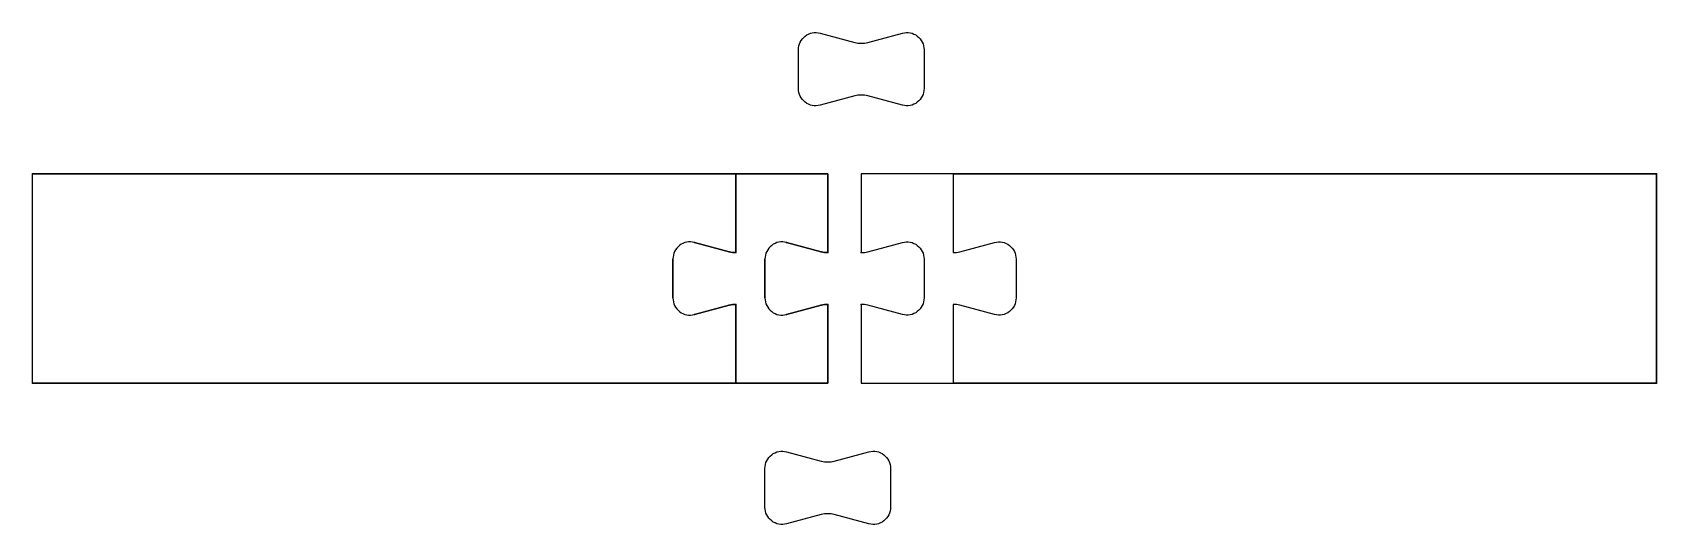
# Model space of a CAD drawing. Extents: x -4490 to -4102, y -34 to 84.
import ezdxf

# ---------------------------------------------------------------- set-up
doc = ezdxf.new("R2010")
doc.units = 0
doc.layers.add('1', color=7, linetype='CONTINUOUS')

# ---------------------------------------------------------------- blocks, each defined once
blk = doc.blocks.new('*M0')
at = {"layer": '1', "color": 7, "linetype": 'CONTINUOUS'}
for p, q in [((-4331.83884, 33.61707), (-4323.55291, 31.39686)), ((-4331.83884, 33.61707), (-4323.55291, 31.39686)), ((-4337, 20.34322), (-4337, 29.65678)), ((-4337, 20.34322), (-4337, 29.65678)), ((-4323.55291, 18.60314), (-4331.83884, 16.38293)), ((-4323.55291, 18.60314), (-4331.83884, 16.38293))]:
    blk.add_line(p, q, dxfattribs=at)
for centre, radius, start, end in [((-4332.9, 29.656776), 4.1, 74.99998056, 180), ((-4332.9, 29.656776), 4.1, 74.99998056, 180), ((-4322, 37.192419), 6, 255, 270), ((-4322, 37.192419), 6, 255, 270), ((-4332.9, 20.343224), 4.1, 180, 285.00001944), ((-4332.9, 20.343224), 4.1, 180, 285.00001944), ((-4322, 12.807581), 6, 90, 105), ((-4322, 12.807581), 6, 90, 105)]:
    blk.add_arc(centre, radius, start, end, dxfattribs=at)
for p in [(-4331.83884, 33.61707), (-4323.55291, 31.39686), (-4322, 31.19242), (-4337, 29.65678), (-4337, 20.34322), (-4331.83884, 16.38293), (-4323.55291, 18.60314), (-4322, 18.80758)]:
    blk.add_point(p, dxfattribs=at)

msp = doc.modelspace()

# ---------------------------------------------------------------- linework, layer by layer
at = {"layer": '1', "color": 7, "linetype": 'CONTINUOUS'}
for p, q in [((-4322, 50), (-4490, 50)), ((-4490, 0), (-4490, 50)), ((-4490, 0), (-4490, 50)), ((-4490, 50), (-4300, 50)), ((-4300, 50), (-4322, 50)), ((-4322, 31.19242), (-4322, 50)), ((-4300, 31.19242), (-4300, 50)), ((-4270, 50), (-4292, 50)), ((-4102, 50), (-4292, 50)), ((-4270, 50), (-4102, 50)), ((-4102, 0), (-4102, 50)), ((-4102, 50), (-4102, 0)), ((-4309.83884, 33.61707), (-4301.55291, 31.39686)), ((-4315, 20.34322), (-4315, 29.65678)), ((-4322, 0), (-4322, 18.80758)), ((-4301.55291, 18.60314), (-4309.83884, 16.38293)), ((-4300, 0), (-4300, 18.80758)), ((-4322, 0), (-4490, 0)), ((-4490, 0), (-4300, 0)), ((-4300, 0), (-4322, 0)), ((-4292, 0), (-4270, 0)), ((-4292, 0), (-4102, 0)), ((-4102, 0), (-4270, 0))]:
    msp.add_line(p, q, dxfattribs=at)
for points in [[(-4307, 79.656776, -0.493146), (-4301.838841, 83.617071), (-4301.83884, 83.61707), (-4293.55291, 81.39686), (-4293.552914, 81.396864, 0.131652), (-4290.447086, 81.396864), (-4290.44709, 81.39686), (-4282.16116, 83.61707), (-4282.161159, 83.617071, -0.493146), (-4277, 79.656776), (-4277, 79.65678), (-4277, 70.34322), (-4277, 70.343224, -0.493146), (-4282.161159, 66.382929), (-4282.16116, 66.38293), (-4290.44709, 68.60314), (-4290.447086, 68.603136, 0.131652), (-4293.552914, 68.603136), (-4293.55291, 68.60314), (-4301.83884, 66.38293), (-4301.838841, 66.382929, -0.493146), (-4307, 70.343224), (-4307, 70.34322), (-4307, 79.65678), (-4307, 79.65678)], [(-4322, 50), (-4322, 31.19242), (-4322, 31.192419, -0.065543), (-4323.552914, 31.396864), (-4323.55291, 31.39686), (-4331.83884, 33.61707), (-4331.838841, 33.617071, 0.493146), (-4337, 29.656776), (-4337, 29.65678), (-4337, 20.34322), (-4337, 20.343224, 0.493146), (-4331.838841, 16.382929), (-4331.83884, 16.38293), (-4323.55291, 18.60314), (-4323.552914, 18.603136, -0.065543), (-4322, 18.807581), (-4322, 18.80758), (-4322, 0)], [(-4300, 50), (-4300, 31.19242), (-4300, 31.192419, -0.065543), (-4301.552914, 31.396864), (-4301.55291, 31.39686), (-4309.83884, 33.61707), (-4309.838841, 33.617071, 0.493146), (-4315, 29.656776), (-4315, 29.65678), (-4315, 20.34322), (-4315, 20.343224, 0.493146), (-4309.838841, 16.382929), (-4309.83884, 16.38293), (-4301.55291, 18.60314), (-4301.552914, 18.603136, -0.065543), (-4300, 18.807581), (-4300, 18.80758), (-4300, 0)], [(-4292, 50), (-4292, 31.19242), (-4292, 31.192419, 0.065543), (-4290.447086, 31.396864), (-4290.44709, 31.39686), (-4282.16116, 33.61707), (-4282.161159, 33.617071, -0.493146), (-4277, 29.656776), (-4277, 29.65678), (-4277, 20.34322), (-4277, 20.343224, -0.493146), (-4282.161159, 16.382929), (-4282.16116, 16.38293), (-4290.44709, 18.60314), (-4290.447086, 18.603136, 0.065543), (-4292, 18.807581), (-4292, 18.80758), (-4292, 0)], [(-4270, 50), (-4270, 31.19242), (-4270, 31.192419, 0.065543), (-4268.447086, 31.396864), (-4268.44709, 31.39686), (-4260.16116, 33.61707), (-4260.161159, 33.617071, -0.493146), (-4255, 29.656776), (-4255, 29.65678), (-4255, 20.34322), (-4255, 20.343224, -0.493146), (-4260.161159, 16.382929), (-4260.16116, 16.38293), (-4268.44709, 18.60314), (-4268.447086, 18.603136, 0.065543), (-4270, 18.807581), (-4270, 18.80758), (-4270, 0)]]:
    msp.add_lwpolyline(points, format="xyb", dxfattribs=at)
msp.add_lwpolyline([(-4315, -29.65678), (-4315, -20.34322), (-4315, -20.343224, -0.493146), (-4309.838841, -16.382929), (-4309.83884, -16.38293), (-4301.55291, -18.60314), (-4301.552914, -18.603136, 0.131652), (-4298.447086, -18.603136), (-4298.44709, -18.60314), (-4290.16116, -16.38293), (-4290.161159, -16.382929, -0.493146), (-4285, -20.343224), (-4285, -20.34322), (-4285, -29.65678), (-4285, -29.656776, -0.493146), (-4290.161159, -33.617071), (-4290.16116, -33.61707), (-4298.44709, -31.39686), (-4298.447086, -31.396864, 0.131652), (-4301.552914, -31.396864), (-4301.55291, -31.39686), (-4309.83884, -33.61707), (-4309.838841, -33.617071, -0.493146), (-4315, -29.65678)], format="xyb", close=True, dxfattribs=at)
for centre, radius, start, end in [((-4310.9, 29.656776), 4.1, 74.99998056, 180), ((-4300, 37.192419), 6, 255, 270), ((-4310.9, 20.343224), 4.1, 180, 285.00001944), ((-4300, 12.807581), 6, 90, 105)]:
    msp.add_arc(centre, radius, start, end, dxfattribs=at)
for p in [(-4490, 50), (-4102, 50), (-4309.83884, 33.61707), (-4301.55291, 31.39686), (-4300, 31.19242), (-4292, 31.19242), (-4315, 29.65678), (-4315, 20.34322), (-4309.83884, 16.38293), (-4301.55291, 18.60314), (-4300, 18.80758), (-4292, 18.80758), (-4490, 0), (-4102, 0)]:
    msp.add_point(p, dxfattribs=at)

# ---------------------------------------------------------------- block references
msp.add_blockref('*M0', (0, 0), dxfattribs=at)

doc.saveas('drawing.dxf')
